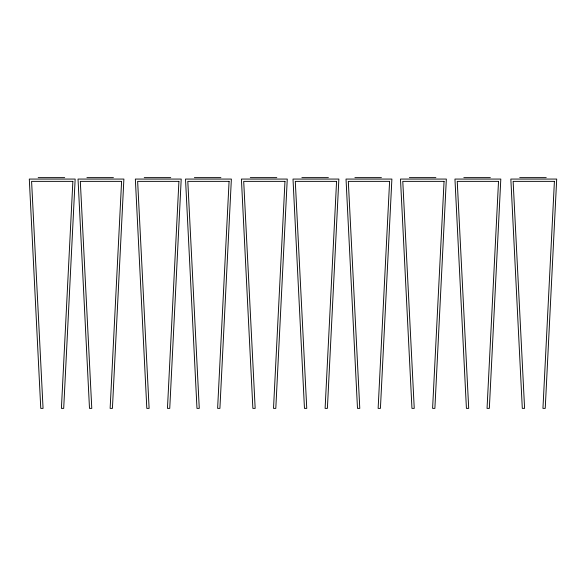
<?xml version="1.0" encoding="UTF-8"?>
<svg xmlns="http://www.w3.org/2000/svg" width="586" height="586" viewBox="0 0 586 586"><rect width="100%" height="100%" fill="white"/><g stroke="black" fill="none" stroke-linecap="round" stroke-linejoin="round"><path stroke-width="0.88" d="M38.185 177.631L64.687 177.631M86.918 177.631L113.413 177.631M144.244 177.631L170.738 177.631M194.398 177.631L220.9 177.631M250.295 177.631L276.79 177.631M301.885 177.631L328.387 177.631M354.911 177.631L381.413 177.631M409.372 177.631L435.874 177.631M463.834 177.631L490.336 177.631M519.723 177.631L546.225 177.631M72.869 181.36L61.405 408.369L63.698 408.369L75.162 179.067L29.3 179.067L40.764 408.369L43.056 408.369L31.593 181.36L72.869 181.36M121.595 181.36L110.131 408.369L112.424 408.369L123.888 179.067L78.026 179.067L89.49 408.369L91.782 408.369L80.319 181.36L121.595 181.36M178.92 181.36L167.457 408.369L169.75 408.369L181.213 179.067L135.351 179.067L146.815 408.369L149.115 408.369L137.644 181.36L178.92 181.36M229.082 181.36L217.618 408.369L219.911 408.369L231.375 179.067L185.513 179.067L196.977 408.369L199.269 408.369L187.806 181.36L229.082 181.36M284.972 181.36L273.508 408.369L275.801 408.369L287.265 179.067L241.41 179.067L252.874 408.369L255.166 408.369L243.703 181.36L284.972 181.36M336.569 181.36L325.105 408.369L327.398 408.369L338.862 179.067L293 179.067L304.464 408.369L306.756 408.369L295.293 181.36L336.569 181.36M389.595 181.36L378.131 408.369L380.424 408.369L391.888 179.067L346.026 179.067L357.489 408.369L359.782 408.369L348.318 181.36L389.595 181.36M444.056 181.36L432.593 408.369L434.885 408.369L446.349 179.067L400.487 179.067L411.951 408.369L414.243 408.369L402.78 181.36L444.056 181.36M498.518 181.36L487.047 408.369L489.339 408.369L500.81 179.067L454.948 179.067L466.412 408.369L468.705 408.369L457.241 181.36L498.518 181.36M554.407 181.36L542.944 408.369L545.236 408.369L556.7 179.067L510.838 179.067L522.302 408.369L524.595 408.369L513.131 181.36L554.407 181.36"/></g></svg>
